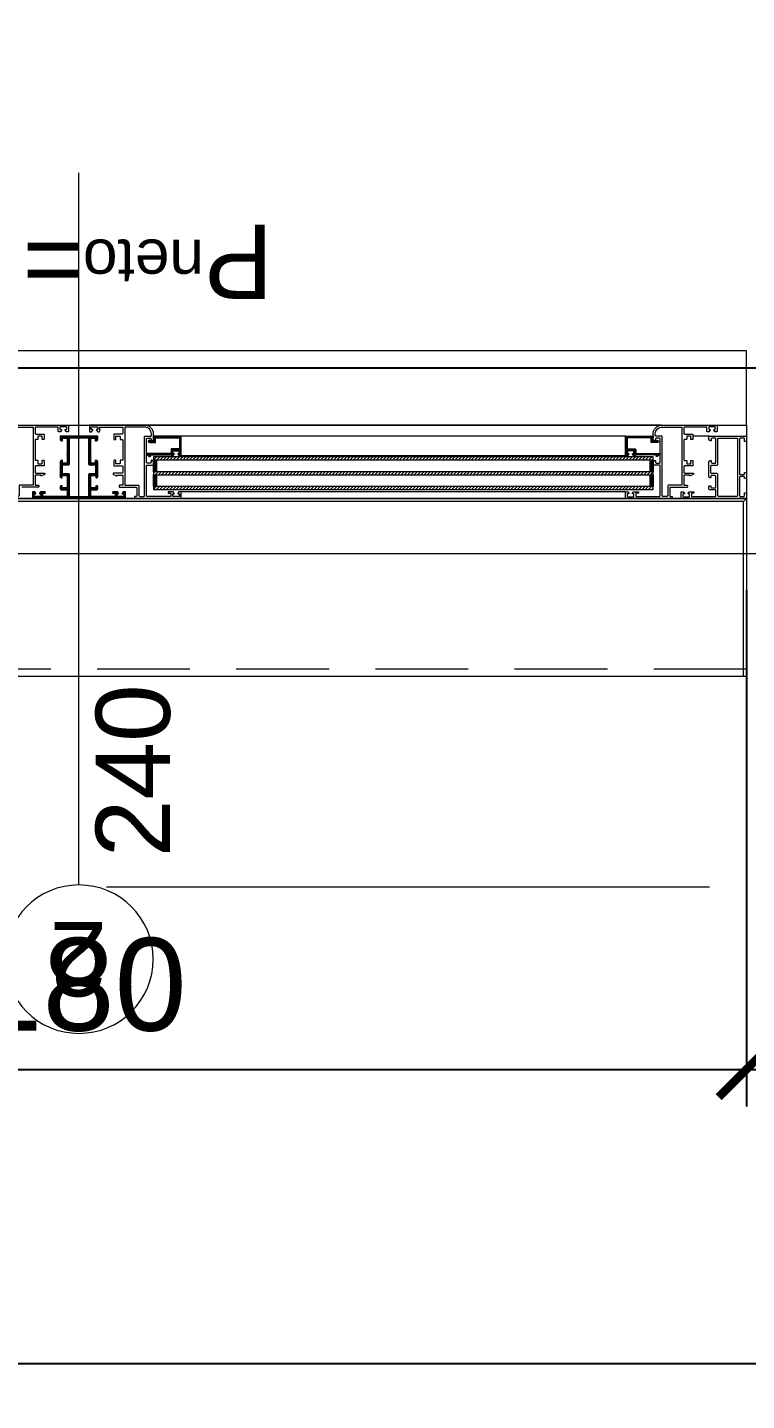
# Model space of a CAD drawing. Header units: centimetres. Extents: x 105417 to 110818, y -55119 to -48326.
# Drawn here: x 106482.5 to 106579.4, y -52151.6 to -51966.5 of the extents above; entities that cross this region are included whole.
import ezdxf

# ---------------------------------------------------------------- set-up
doc = ezdxf.new("R2010")
doc.units = ezdxf.units.CM
doc.header["$LTSCALE"] = 50
doc.header["$MEASUREMENT"] = 0
doc.linetypes.add('AXES', pattern=[2, 1.25, -0.25, 0.25, -0.25])
doc.linetypes.add('CACHE', pattern=[0.375, 0.25, -0.125])
doc.layers.get('0').update_dxf_attribs({"color": 8})
for name, color, linetype in [('AXES', 10, 'AXES'), ('BORD', 5, 'Continuous'), ('COTE 50ème', 1, 'Continuous')]:
    doc.layers.add(name, color=color, linetype=linetype)
for name, color, linetype, lineweight in [('CONSOLE ISOL.', 214, 'Continuous', 15), ('MACONNERIE COUPE', 7, 'Continuous', 30), ('WINDOWS', 21, 'Continuous', 5)]:
    doc.layers.add(name, color=color, linetype=linetype, lineweight=lineweight)
doc.layers.add('FMULT', color=150, linetype='Continuous', plot=False)
doc.styles.add('GENERATED_STYLE_1', font='arial.ttf')
doc.styles.add('RS_TXT_50', font='arial.ttf', dxfattribs={"height": 12.5})
doc.dimstyles.new('RS_50CM_LINEAIRE', dxfattribs={"dimscale": 5, "dimtxt": 12.5, "dimasz": 1.5, "dimexe": 1, "dimexo": 2.5, "dimgap": 1, "dimtad": 1, "dimdec": 1, "dimrnd": 0.5, "dimdsep": 46, "dimtxsty": 'RS_TXT_50', "dimblk1": 'ARCHTICK', "dimblk2": 'ARCHTICK', "dimsah": 1, "dimcen": 2.5, "dimdle": 1, "dimclrt": 4, "dimadec": 0, "dimazin": 2, "dimtfac": 1, "dimtdec": 1, "dimtix": 1, "dimtmove": 2, "dimatfit": 3, "dimfxl": 1, "dimtolj": 1, "dimtzin": 0, "dimarcsym": 0})
pattern_1 = [(225, (150251.87982, -98728.77083), (0.08838834765, -0.08838834765), [])]

# ---------------------------------------------------------------- blocks, each defined once
blk = doc.blocks.new('A$Ceb270309')
at = {"layer": 'AXES', "lineweight": 5, "ltscale": 1.3}
for p, q in [((3195, -1150), (-1985, -1150)), ((3195, -1220), (-1985, -1220))]:
    blk.add_line(p, q, dxfattribs=at)
blk = doc.blocks.new('_ArchTick')
at = {"color": 0, "linetype": 'ByBlock', "const_width": 0.15}
blk.add_lwpolyline([(-0.5, -0.5), (0.5, 0.5)], dxfattribs=at)
blk = doc.blocks.new('*D1002')
at = {"layer": 'COTE 50ème', "color": 0, "lineweight": -2, "ltscale": 0.5, "transparency": 16777216}
for p, q in [((106399.35, -52037.36), (106399.35, -52111.92)), ((106579.35, -52042.31), (106579.35, -52111.92)), ((106394.35, -52106.92), (106584.35, -52106.92))]:
    blk.add_line(p, q, dxfattribs=at)
at = {"layer": 'Defpoints', "color": 0, "ltscale": 0.5, "transparency": 16777216}
for p in [(106399.35, -52024.86), (106579.35, -52029.81), (106579.35, -52106.92)]:
    blk.add_point(p, dxfattribs=at)
at = {"layer": 'COTE 50ème', "color": 0, "lineweight": -2, "ltscale": 0.5, "transparency": 16777216, "xscale": 7.5, "yscale": 7.5, "zscale": 7.5, "rotation": 180}
blk.add_blockref('_ArchTick', (106399.35, -52106.92), dxfattribs=at)
at = {"layer": 'COTE 50ème', "color": 0, "lineweight": -2, "ltscale": 0.5, "transparency": 16777216, "xscale": 7.5, "yscale": 7.5, "zscale": 7.5}
blk.add_blockref('_ArchTick', (106579.35, -52106.92), dxfattribs=at)
at = {"layer": 'COTE 50ème', "color": 4, "ltscale": 0.5, "transparency": 16777216, "insert": (106489.35, -52095.54), "char_height": 12.5, "attachment_point": 5, "style": 'RS_TXT_50'}
blk.add_mtext('\\A1;180', dxfattribs=at)
blk = doc.blocks.new('*D1003')
at = {"layer": 'COTE 50ème', "color": 0, "lineweight": -2, "ltscale": 0.5, "transparency": 16777216}
for p, q in [((106579.35, -52042.31), (106579.35, -52111.92)), ((106679.35, -52042.31), (106679.35, -52111.92)), ((106574.35, -52106.92), (106684.35, -52106.92))]:
    blk.add_line(p, q, dxfattribs=at)
at = {"layer": 'Defpoints', "color": 0, "ltscale": 0.5, "transparency": 16777216}
for p in [(106579.35, -52029.81), (106679.35, -52029.81), (106679.35, -52106.92)]:
    blk.add_point(p, dxfattribs=at)
at = {"layer": 'COTE 50ème', "color": 0, "lineweight": -2, "ltscale": 0.5, "transparency": 16777216, "xscale": 7.5, "yscale": 7.5, "zscale": 7.5, "rotation": 180}
blk.add_blockref('_ArchTick', (106579.35, -52106.92), dxfattribs=at)
at = {"layer": 'COTE 50ème', "color": 0, "lineweight": -2, "ltscale": 0.5, "transparency": 16777216, "xscale": 7.5, "yscale": 7.5, "zscale": 7.5}
blk.add_blockref('_ArchTick', (106679.35, -52106.92), dxfattribs=at)
at = {"layer": 'COTE 50ème', "color": 4, "ltscale": 0.5, "transparency": 16777216, "insert": (106629.35, -52095.54), "char_height": 12.5, "attachment_point": 5, "style": 'RS_TXT_50'}
blk.add_mtext('\\A1;100', dxfattribs=at)
blk = doc.blocks.new('*D1062')
at = {"layer": 'COTE 50ème', "color": 0, "lineweight": -2, "ltscale": 0.5, "transparency": 16777216}
for p, q in [((105995.75, -52042.36), (105995.75, -49967.36)), ((106966.85, -49972.36), (105990.75, -49972.36)), ((106196.86, -52037.36), (105990.75, -52037.36))]:
    blk.add_line(p, q, dxfattribs=at)
at = {"layer": 'Defpoints', "color": 0, "ltscale": 0.5, "transparency": 16777216}
for p in [(105995.75, -49972.36), (106979.35, -49972.36), (106209.36, -52037.36)]:
    blk.add_point(p, dxfattribs=at)
at = {"layer": 'COTE 50ème', "color": 0, "lineweight": -2, "ltscale": 0.5, "transparency": 16777216, "xscale": 7.5, "yscale": 7.5, "zscale": 7.5}
for p, rotation in [((105995.75, -49972.36), 90), ((105995.75, -52037.36), 270)]:
    blk.add_blockref('_ArchTick', p, dxfattribs=dict(at, rotation=rotation))
at = {"layer": 'COTE 50ème', "color": 4, "ltscale": 0.5, "transparency": 16777216, "insert": (105984.37, -51004.86), "char_height": 12.5, "attachment_point": 5, "rotation": 90, "style": 'RS_TXT_50'}
blk.add_mtext('\\A1;2065', dxfattribs=at)
blk = doc.blocks.new('*D1063')
at = {"layer": 'COTE 50ème', "color": 0, "lineweight": -2, "ltscale": 0.5, "transparency": 16777216}
for p, q in [((106109.35, -51984.86), (106109.35, -52151.56)), ((107444.35, -52069.86), (107444.35, -52151.56)), ((106104.35, -52146.56), (107449.35, -52146.56))]:
    blk.add_line(p, q, dxfattribs=at)
at = {"layer": 'Defpoints', "color": 0, "ltscale": 0.5, "transparency": 16777216}
for p in [(106109.35, -51972.36), (107444.35, -52057.36), (107444.35, -52146.56)]:
    blk.add_point(p, dxfattribs=at)
at = {"layer": 'COTE 50ème', "color": 0, "lineweight": -2, "ltscale": 0.5, "transparency": 16777216, "xscale": 7.5, "yscale": 7.5, "zscale": 7.5, "rotation": 180}
blk.add_blockref('_ArchTick', (106109.35, -52146.56), dxfattribs=at)
at = {"layer": 'COTE 50ème', "color": 0, "lineweight": -2, "ltscale": 0.5, "transparency": 16777216, "xscale": 7.5, "yscale": 7.5, "zscale": 7.5}
blk.add_blockref('_ArchTick', (107444.35, -52146.56), dxfattribs=at)
at = {"layer": 'COTE 50ème', "color": 4, "ltscale": 0.5, "transparency": 16777216, "insert": (106776.85, -52135.17), "char_height": 12.5, "attachment_point": 5, "style": 'RS_TXT_50'}
blk.add_mtext('\\A1;1335', dxfattribs=at)

msp = doc.modelspace()

# ---------------------------------------------------------------- hatches: boundary and pattern name
at = {"layer": 'WINDOWS'}
h = msp.add_hatch(dxfattribs=at)
h.set_pattern_fill('ANSI31', color=256, angle=540)
h.set_pattern_definition(pattern_1)
h.paths.add_polyline_path([(106484.58, -52029.68, -0.414214), (106484.52, -52029.62), (106484.52, -52029.32, -0.414214), (106484.58, -52029.26), (106484.79, -52029.26, 1), (106484.79, -52029.06), (106484.26, -52029.06, 0.250765), (106484.21, -52029.08), (106484.1, -52029.25, 0.599022), (106484.15, -52029.34), (106484.22, -52029.34, -0.414214), (106484.28, -52029.4), (106484.28, -52029.66, -0.414214), (106484.22, -52029.71), (106483.44, -52029.71, -0.414214), (106483.38, -52029.66), (106483.38, -52029.4, -0.414214), (106483.44, -52029.34), (106483.55, -52029.34, 0.599022), (106483.6, -52029.25), (106483.48, -52029.08, 0.250765), (106483.44, -52029.06), (106483.19, -52029.06, 0.414214), (106483.14, -52029.12), (106483.14, -52029.9, 0.414214), (106483.19, -52029.96), (106489.41, -52029.96), (106495.63, -52029.96, 0.414214), (106495.68, -52029.9), (106495.68, -52029.12, 0.414214), (106495.63, -52029.06), (106495.38, -52029.06, 0.250765), (106495.34, -52029.08), (106495.22, -52029.25, 0.599022), (106495.27, -52029.34), (106495.38, -52029.34, -0.414214), (106495.44, -52029.4), (106495.44, -52029.66, -0.414214), (106495.38, -52029.71), (106494.6, -52029.71, -0.414214), (106494.54, -52029.66), (106494.54, -52029.4, -0.414214), (106494.6, -52029.34), (106494.67, -52029.34, 0.599022), (106494.72, -52029.25), (106494.61, -52029.08, 0.250765), (106494.56, -52029.06), (106494.03, -52029.06, 1), (106494.03, -52029.26), (106494.24, -52029.26, -0.414214), (106494.3, -52029.32), (106494.3, -52029.62, -0.414214), (106494.24, -52029.68), (106491.07, -52029.68, -0.414214), (106491.02, -52029.62), (106491.02, -52028.89, -0.414214), (106491.11, -52028.8), (106491.76, -52028.8, 0.414214), (106491.95, -52028.61), (106491.95, -52028.35, 0.198912), (106491.93, -52028.32), (106491.87, -52028.25, 0.198912), (106491.83, -52028.24), (106491.72, -52028.24, 0.414214), (106491.67, -52028.29), (106491.67, -52028.46, -0.414214), (106491.61, -52028.52), (106491.11, -52028.52, -0.414214), (106491.02, -52028.42), (106491.02, -52026.97, -0.414214), (106491.11, -52026.88), (106491.61, -52026.88, -0.414214), (106491.67, -52026.93), (106491.67, -52027.1, 0.414214), (106491.72, -52027.16), (106491.83, -52027.16, 0.198912), (106491.87, -52027.14), (106491.93, -52027.08, 0.198912), (106491.95, -52027.04), (106491.95, -52025.03, 0.198912), (106491.93, -52024.99), (106491.78, -52024.84, 0.198912), (106491.74, -52024.82), (106491.67, -52024.82, 0.414214), (106491.61, -52024.88), (106491.61, -52025.06, -0.340481), (106491.52, -52025.2), (106491.11, -52025.2, -0.414214), (106491.02, -52025.1), (106491.02, -52021.93, -0.414214), (106491.11, -52021.84), (106491.52, -52021.84, -0.414214), (106491.61, -52021.93), (106491.61, -52022.15, 0.414214), (106491.67, -52022.21), (106491.74, -52022.21, 0.198912), (106491.78, -52022.19), (106491.93, -52022.04, 0.198912), (106491.95, -52022), (106491.95, -52021.61, 0.414214), (106491.89, -52021.56), (106489.41, -52021.56), (106486.93, -52021.56, 0.414214), (106486.87, -52021.61), (106486.87, -52022, 0.198912), (106486.89, -52022.04), (106487.04, -52022.19, 0.198912), (106487.08, -52022.21), (106487.15, -52022.21, 0.414214), (106487.21, -52022.15), (106487.21, -52021.93, -0.414214), (106487.3, -52021.84), (106487.71, -52021.84, -0.414214), (106487.8, -52021.93), (106487.8, -52025.1, -0.414214), (106487.71, -52025.2), (106487.3, -52025.2, -0.340481), (106487.21, -52025.06), (106487.21, -52024.88, 0.414214), (106487.15, -52024.82), (106487.08, -52024.82, 0.198912), (106487.04, -52024.84), (106486.89, -52024.99, 0.198912), (106486.87, -52025.03), (106486.87, -52027.04, 0.198912), (106486.89, -52027.08), (106486.95, -52027.14, 0.198912), (106486.99, -52027.16), (106487.1, -52027.16, 0.414214), (106487.15, -52027.1), (106487.15, -52026.93, -0.414214), (106487.21, -52026.88), (106487.71, -52026.88, -0.414214), (106487.8, -52026.97), (106487.8, -52028.42, -0.414214), (106487.71, -52028.52), (106487.21, -52028.52, -0.414214), (106487.15, -52028.46), (106487.15, -52028.29, 0.414214), (106487.1, -52028.24), (106486.99, -52028.24, 0.198912), (106486.95, -52028.25), (106486.89, -52028.32, 0.198912), (106486.87, -52028.35), (106486.87, -52028.61, 0.414214), (106487.06, -52028.8), (106487.71, -52028.8, -0.414214), (106487.8, -52028.89), (106487.8, -52029.62, -0.414214), (106487.75, -52029.68)])
h.paths.add_polyline_path([(106488.08, -52029.62), (106488.08, -52026.69), (106487.99, -52026.6), (106487.24, -52026.6), (106487.15, -52026.5), (106487.15, -52025.57), (106487.24, -52025.48), (106487.99, -52025.48), (106488.08, -52025.38), (106488.08, -52021.89), (106488.14, -52021.84), (106489.41, -52021.84), (106490.68, -52021.84), (106490.74, -52021.89), (106490.74, -52025.38), (106490.83, -52025.48), (106491.58, -52025.48), (106491.67, -52025.57), (106491.67, -52026.5), (106491.58, -52026.6), (106490.83, -52026.6), (106490.74, -52026.69), (106490.74, -52029.62), (106490.68, -52029.68), (106489.41, -52029.68), (106488.14, -52029.68)], flags=16)
at = {"layer": 'WINDOWS', "transparency": 33554559}
h = msp.add_hatch(dxfattribs=at)
h.set_pattern_fill('ANSI31', color=256, angle=540)
h.set_pattern_definition(pattern_1)
h.paths.add_polyline_path([(106499.51, -52021.56), (106499.46, -52021.56), (106499.46, -52021.8), (106499.51, -52021.8), (106499.51, -52022.15, -0.414214), (106499.46, -52022.21), (106499.08, -52022.21, -0.247394), (106499.04, -52022.18, 1.657435), (106498.91, -52022.43), (106499.64, -52022.43, 0.414214), (106499.74, -52022.34), (106499.74, -52021.87, -0.414214), (106499.83, -52021.78), (106502.87, -52021.78, -0.414214), (106502.97, -52021.87), (106502.97, -52023.22, -0.414214), (106502.91, -52023.28), (106501.9, -52023.28, 0.414214), (106501.81, -52023.37), (106501.81, -52023.82, -0.414214), (106501.75, -52023.88), (106498.62, -52023.88, 0.737396), (106498.56, -52024.05), (106498.92, -52024.29, 0.603122), (106499.07, -52024.21), (106499.07, -52024.14, -0.414214), (106499.12, -52024.08), (106501.81, -52024.08), (106501.81, -52024.12, 0.414214), (106501.87, -52024.17), (106502.07, -52024.17, 0.250765), (106502.12, -52024.15), (106502.25, -52023.98, 0.599022), (106502.2, -52023.89), (106502.13, -52023.89, -0.414214), (106502.07, -52023.84), (106502.07, -52023.58, -0.414214), (106502.13, -52023.52), (106502.87, -52023.52, -0.414214), (106502.93, -52023.58), (106502.93, -52023.84, -0.414214), (106502.87, -52023.89), (106502.8, -52023.89, 0.599022), (106502.75, -52023.98), (106502.88, -52024.15, 0.250765), (106502.93, -52024.17), (106503.13, -52024.17, 0.414214), (106503.19, -52024.12), (106503.19, -52021.61, 0.414214), (106503.13, -52021.56)])
h = msp.add_hatch(dxfattribs=at)
h.set_pattern_fill('ANSI31', color=256, angle=540)
h.set_pattern_definition([(225, (150261.82424, -98728.77513), (0.08838834765, -0.08838834765), [])])
h.paths.add_polyline_path([(106566.4, -52021.78, -0.414214), (106566.49, -52021.88), (106566.49, -52022.34, 0.414214), (106566.59, -52022.44), (106567.32, -52022.44, 1.835735), (106567.18, -52022.21), (106566.72, -52022.21), (106566.72, -52021.8), (106566.77, -52021.56), (106563.1, -52021.56, 0.414214), (106563.04, -52021.62), (106563.04, -52024.12, 0.414214), (106563.1, -52024.18), (106563.3, -52024.18, 0.250765), (106563.35, -52024.15), (106563.48, -52023.99, 0.599022), (106563.43, -52023.9), (106563.3, -52023.9), (106563.3, -52023.53), (106564.16, -52023.53), (106564.16, -52023.9), (106564.03, -52023.9, 0.649779), (106563.99, -52023.99), (106564.12, -52024.16, 0.212283), (106564.16, -52024.18), (106564.36, -52024.18, 0.414214), (106564.42, -52024.12), (106564.42, -52024.09), (106567.16, -52024.09), (106567.16, -52024.22, 0.603122), (106567.31, -52024.29), (106567.67, -52024.05, 0.737396), (106567.61, -52023.88), (106564.42, -52023.88), (106564.42, -52023.38, 0.414214), (106564.33, -52023.28), (106563.26, -52023.28), (106563.26, -52021.88, -0.414214), (106563.36, -52021.78)])
at = {"layer": 'WINDOWS'}
h = msp.add_hatch(dxfattribs=at)
h.set_pattern_fill('ANSI31', color=140, scale=2.5, angle=540)
h.set_pattern_definition([(225, (150251.87982, -98728.97513), (0.2209708691, -0.2209708691), [])])
h.paths.add_polyline_path([(106499.45, -52028.77), (106566.78, -52028.77), (106566.78, -52028.37), (106499.45, -52028.37)])
h.paths.add_polyline_path([(106499.45, -52026.77), (106566.78, -52026.77), (106566.78, -52026.37), (106499.45, -52026.37)])
h.paths.add_polyline_path([(106499.45, -52024.77), (106566.77, -52024.77), (106566.77, -52024.37), (106499.45, -52024.37)])
at = {"layer": 'WINDOWS', "transparency": 33554559}
h = msp.add_hatch(dxfattribs=at)
h.set_pattern_fill('ANSI31', color=140, angle=540)
h.set_pattern_definition([(225, (150268.87982, -98728.97083), (0.08838834765, -0.08838834765), [])])
h.paths.add_polyline_path([(106566.78, -52026.77), (106566.78, -52028.37), (106566.38, -52028.37), (106566.38, -52026.77)])
h.paths.add_polyline_path([(106566.78, -52024.77), (106566.78, -52026.37), (106566.38, -52026.37), (106566.38, -52024.77)])
h.paths.add_polyline_path([(106499.85, -52026.77), (106499.85, -52028.37), (106499.45, -52028.37), (106499.45, -52026.77)])
h.paths.add_polyline_path([(106499.85, -52024.77), (106499.85, -52026.37), (106499.45, -52026.37), (106499.45, -52024.77)])

# ---------------------------------------------------------------- linework, layer by layer
at = {"layer": 'BORD', "lineweight": 5, "ltscale": 0.5}
msp.add_lwpolyline([(106209.35, -52037.36), (108409.35, -52037.36), (108409.35, -51972.36), (108509.35, -51972.36), (108509.35, -51632.36), (108409.35, -51632.36), (108409.35, -50332.36), (108279.35, -50332.36), (108279.35, -50132.36), (107639.35, -50132.36), (107639.35, -49972.36), (106979.35, -49972.36), (106979.35, -50132.36), (106339.47, -50132.36), (106339.47, -50332.36), (106209.35, -50332.36), (106209.35, -51632.36), (106109.35, -51632.36), (106109.35, -51972.36), (106209.35, -51972.36)], close=True, dxfattribs=at)
at = {"layer": 'CONSOLE ISOL.', "lineweight": 5, "ltscale": 0.5}
msp.add_lwpolyline([(107309.35, -50822.36), (107309.35, -49972.36), (106979.35, -49972.36), (106979.35, -50132.36), (106339.47, -50132.36), (106339.47, -50332.36), (106209.35, -50332.36), (106209.35, -51632.36), (106109.35, -51632.36), (106109.35, -51972.36), (106209.35, -51972.36), (106209.36, -52037.36), (107161.85, -52037.36), (107161.85, -51542.36), (107079.35, -51542.36), (107079.35, -51297.36), (107044.35, -51297.36), (107044.35, -50822.36)], close=True, dxfattribs=at)
at = {"layer": 'FMULT', "ltscale": 0.5}
msp.add_lwpolyline([(106344.35, -51612.36), (106344.35, -52012.36), (106894.35, -52012.36), (106894.35, -51684.36), (106719.35, -51684.36), (106719.35, -51612.36)], close=True, dxfattribs=at)
at = {"layer": 'WINDOWS', "color": 165}
msp.add_line((106489.41, -52082.06), (106489.41, -51986.06), dxfattribs=at)
at = {"layer": 'WINDOWS'}
for p, q in [((106567.88, -52020.07), (106498.28, -52020.06)), ((106563.1, -52021.56), (106503.13, -52021.56)), ((106574.36, -52021.56), (106572.1, -52021.56)), ((106503.13, -52024.17), (106563.1, -52024.18)), ((106563.1, -52029.06), (106503.13, -52029.06)), ((106563.07, -52029.96), (106503.13, -52029.96)), ((106570.63, -52029.96), (106569.25, -52029.96))]:
    msp.add_line(p, q, dxfattribs=at)
at = {"layer": 'WINDOWS', "color": 165, "linetype": 'CACHE'}
msp.add_line((106579.35, -52052.96), (106399.35, -52052.96), dxfattribs=at)
at = {"layer": 'WINDOWS', "color": 165}
for points in [[(106399.35, -52020.06), (106579.35, -52020.06), (106579.35, -52010.06), (106399.35, -52010.06)], [(106399.35, -52029.96), (106579.35, -52029.96), (106579.35, -52053.96), (106399.35, -52053.96)], [(106578.95, -52030.36), (106399.75, -52030.36), (106399.35, -52029.96), (106579.35, -52029.96)], [(106579.35, -52029.96), (106579.35, -52053.96), (106578.95, -52053.96), (106578.95, -52030.36)]]:
    msp.add_lwpolyline(points, close=True, dxfattribs=at)
at = {"layer": 'WINDOWS'}
for points in [[(106579.35, -52029.96), (106399.35, -52029.96), (106399.35, -52020.06), (106579.35, -52020.06)], [(106489.41, -52021.84), (106488.14, -52021.84), (106488.08, -52021.89), (106488.08, -52025.38), (106487.99, -52025.48), (106487.24, -52025.48), (106487.15, -52025.57), (106487.15, -52026.5), (106487.24, -52026.6), (106487.99, -52026.6), (106488.08, -52026.69), (106488.08, -52029.62), (106488.14, -52029.68), (106489.41, -52029.68), (106490.68, -52029.68), (106490.74, -52029.62), (106490.74, -52026.69), (106490.83, -52026.6), (106491.58, -52026.6), (106491.67, -52026.5), (106491.67, -52025.57), (106491.58, -52025.48), (106490.83, -52025.48), (106490.74, -52025.38), (106490.74, -52021.89), (106490.68, -52021.84)], [(106578.08, -52021.84), (106578.14, -52021.9), (106578.14, -52029.62), (106578.08, -52029.68), (106575.55, -52029.68), (106575.49, -52029.62), (106575.49, -52026.69), (106575.4, -52026.6), (106574.65, -52026.6), (106574.56, -52026.51), (106574.56, -52025.57), (106574.65, -52025.48), (106575.4, -52025.48), (106575.49, -52025.39), (106575.49, -52021.9), (106575.55, -52021.84)]]:
    msp.add_lwpolyline(points, close=True, dxfattribs=at)
for points in [[(106479.74, -52021.56, -0.414214), (106479.65, -52021.46), (106479.65, -52021.24), (106479.65, -52021.24, -0.414214), (106480.58, -52020.34), (106483.18, -52020.34, -0.414214), (106483.23, -52020.4), (106483.23, -52028.13, -0.414214), (106483.18, -52028.18), (106481.42, -52028.18, 0.414214), (106481.33, -52028.28), (106481.33, -52029.58, -0.414214), (106481.23, -52029.68), (106480.67, -52029.68, -0.414214), (106480.58, -52029.58), (106480.58, -52021.65, 0.414214), (106480.49, -52021.56)], [(106490.88, -52020.06, 0.414214), (106490.83, -52020.12), (106490.83, -52020.9, 0.414214), (106490.88, -52020.96), (106491.09, -52020.96, 0.250765), (106491.14, -52020.93), (106491.27, -52020.77, 0.599022), (106491.22, -52020.68), (106491.13, -52020.68, -0.414214), (106491.07, -52020.62), (106491.07, -52020.36, -0.414214), (106491.13, -52020.31), (106491.91, -52020.31, -0.414214), (106491.97, -52020.36), (106491.97, -52020.62, -0.414214), (106491.91, -52020.68), (106491.82, -52020.68, 0.599022), (106491.77, -52020.77), (106491.9, -52020.93, 0.250765), (106491.95, -52020.96), (106492.15, -52020.96, 0.414214), (106492.21, -52020.9), (106492.21, -52020.4, -0.414214), (106492.27, -52020.34), (106495.22, -52020.34, -0.414214), (106495.31, -52020.44), (106495.31, -52021.18, -0.414214), (106495.22, -52021.28), (106494.19, -52021.28, 0.414214), (106494.1, -52021.37), (106494.1, -52021.93, 0.414214), (106494.19, -52022.02), (106494.32, -52022.02, 0.414214), (106494.38, -52021.97), (106494.38, -52021.61, -0.414214), (106494.43, -52021.56), (106494.88, -52021.56, -0.414214), (106494.94, -52021.61), (106494.94, -52021.97, 0.414214), (106494.99, -52022.02), (106495.25, -52022.02, -0.414214), (106495.31, -52022.08), (106495.31, -52024.77, -0.414214), (106495.25, -52024.82), (106494.99, -52024.82, 0.414214), (106494.94, -52024.88), (106494.94, -52025.23, -0.414214), (106494.88, -52025.29), (106494.43, -52025.29, -0.414214), (106494.38, -52025.23), (106494.38, -52024.88, 0.414214), (106494.32, -52024.82), (106494.19, -52024.82, 0.414214), (106494.1, -52024.92), (106494.1, -52025.48, 0.414214), (106494.19, -52025.57), (106495.22, -52025.57, -0.414214), (106495.31, -52025.66), (106495.31, -52026.45, -0.414214), (106495.22, -52026.54), (106494.1, -52026.54, 0.809546), (106494.06, -52026.72), (106494.48, -52026.91, 0.543142), (106494.56, -52026.86, -0.414214), (106494.62, -52026.8), (106495.22, -52026.8, -0.414214), (106495.31, -52026.89), (106495.31, -52028.13, -0.414214), (106495.25, -52028.18), (106494.9, -52028.18, 0.414214), (106494.84, -52028.24), (106494.84, -52028.41, 0.414214), (106494.9, -52028.46), (106497.12, -52028.46, -0.414214), (106497.21, -52028.56), (106497.21, -52029.62, -0.414214), (106497.16, -52029.68), (106496.95, -52029.68, 0.414214), (106496.9, -52029.73), (106496.9, -52029.9, 0.414214), (106496.95, -52029.96), (106503.13, -52029.96, 0.414214), (106503.19, -52029.9), (106503.19, -52029.12, 0.414214), (106503.13, -52029.06), (106502.92, -52029.06, 0.250765), (106502.88, -52029.08), (106502.75, -52029.25, 0.599022), (106502.79, -52029.34), (106502.89, -52029.34, -0.414214), (106502.94, -52029.4), (106502.94, -52029.66, -0.414214), (106502.89, -52029.71), (106502.1, -52029.71, -0.414214), (106502.05, -52029.66), (106502.05, -52029.4, -0.414214), (106502.1, -52029.34), (106502.2, -52029.34, 0.599022), (106502.24, -52029.25), (106502.11, -52029.08, 0.250765), (106502.07, -52029.06), (106501.49, -52029.06, 0.414214), (106501.43, -52029.12), (106501.43, -52029.21, 0.414214), (106501.49, -52029.26), (106501.75, -52029.26, -0.414214), (106501.8, -52029.32), (106501.8, -52029.62, -0.414214), (106501.75, -52029.68), (106498.58, -52029.68, -0.414214), (106498.52, -52029.62), (106498.52, -52025.53, -0.414214), (106498.58, -52025.48), (106499.4, -52025.48, 0.414214), (106499.45, -52025.42), (106499.45, -52025.03, 0.198912), (106499.44, -52024.99), (106499.28, -52024.84, 0.198912), (106499.24, -52024.82), (106499.17, -52024.82, 0.414214), (106499.12, -52024.88), (106499.12, -52025.1, -0.414214), (106499.02, -52025.2), (106498.61, -52025.2, -0.414214), (106498.52, -52025.1), (106498.52, -52021.93, -0.414214), (106498.61, -52021.84), (106499.02, -52021.84, -0.414214), (106499.12, -52021.93), (106499.12, -52022.15, 0.414214), (106499.17, -52022.21), (106499.24, -52022.21, 0.198912), (106499.28, -52022.19), (106499.44, -52022.04, 0.198912), (106499.45, -52022), (106499.45, -52021.28, 0.414214), (106498.24, -52020.06)], [(106499.08, -52021.56, 0.414214), (106499.17, -52021.46), (106499.17, -52021.24), (106499.17, -52021.24, 0.414214), (106498.24, -52020.34), (106495.64, -52020.34, 0.414214), (106495.59, -52020.4), (106495.59, -52028.13, 0.414214), (106495.64, -52028.18), (106497.4, -52028.18, -0.414214), (106497.49, -52028.28), (106497.49, -52029.58, 0.414214), (106497.59, -52029.68), (106498.15, -52029.68, 0.414214), (106498.24, -52029.58), (106498.24, -52021.65, -0.414214), (106498.33, -52021.56)], [(106575.34, -52020.07, -0.414214), (106575.4, -52020.12), (106575.4, -52020.91, -0.414214), (106575.34, -52020.96), (106575.14, -52020.96, -0.250765), (106575.09, -52020.94), (106574.96, -52020.77, -0.599022), (106575, -52020.68), (106575.1, -52020.68, 0.414214), (106575.15, -52020.63), (106575.15, -52020.37, 0.414214), (106575.1, -52020.31), (106574.31, -52020.31, 0.414214), (106574.26, -52020.37), (106574.26, -52020.63, 0.414214), (106574.31, -52020.68), (106574.41, -52020.68, -0.599022), (106574.45, -52020.77), (106574.32, -52020.94, -0.250765), (106574.28, -52020.96), (106574.07, -52020.96, -0.414214), (106574.02, -52020.91), (106574.02, -52020.4, 0.414214), (106573.96, -52020.35), (106571.01, -52020.35, 0.414214), (106570.92, -52020.44), (106570.92, -52021.19, 0.414214), (106571.01, -52021.28), (106572.04, -52021.28, -0.414214), (106572.13, -52021.37), (106572.13, -52021.93, -0.414214), (106572.04, -52022.03), (106571.91, -52022.03, -0.414214), (106571.85, -52021.97), (106571.85, -52021.62, 0.414214), (106571.79, -52021.56), (106571.35, -52021.56, 0.414214), (106571.29, -52021.62), (106571.29, -52021.97, -0.414214), (106571.23, -52022.03), (106570.97, -52022.03, 0.414214), (106570.92, -52022.08), (106570.92, -52024.77, 0.414214), (106570.97, -52024.83), (106571.23, -52024.83, -0.414214), (106571.29, -52024.88), (106571.29, -52025.24, 0.414214), (106571.35, -52025.29), (106571.79, -52025.29, 0.414214), (106571.85, -52025.24), (106571.85, -52024.88, -0.414214), (106571.91, -52024.83), (106572.04, -52024.83, -0.414214), (106572.13, -52024.92), (106572.13, -52025.48, -0.414214), (106572.04, -52025.57), (106571.01, -52025.57, 0.414214), (106570.92, -52025.67), (106570.92, -52026.45, 0.414214), (106571.01, -52026.54), (106572.13, -52026.54, -0.809546), (106572.17, -52026.72), (106571.74, -52026.91, -0.543142), (106571.66, -52026.86, 0.414214), (106571.61, -52026.81), (106571.01, -52026.81, 0.414214), (106570.92, -52026.9), (106570.92, -52028.13, 0.414214), (106570.97, -52028.19), (106571.33, -52028.19, -0.414214), (106571.38, -52028.24), (106571.38, -52028.41, -0.414214), (106571.33, -52028.47), (106569.11, -52028.47, 0.414214), (106569.01, -52028.56), (106569.01, -52029.62, 0.414214), (106569.07, -52029.68), (106569.27, -52029.68, -0.414214), (106569.33, -52029.74), (106569.33, -52029.9, -0.414214), (106569.27, -52029.96), (106563.1, -52029.96, -0.414214), (106563.04, -52029.9), (106563.04, -52029.12, -0.414214), (106563.1, -52029.06), (106563.3, -52029.06, -0.250765), (106563.35, -52029.09), (106563.48, -52029.26, -0.599022), (106563.43, -52029.34), (106563.34, -52029.34, 0.414214), (106563.28, -52029.4), (106563.28, -52029.66, 0.414214), (106563.34, -52029.72), (106564.12, -52029.72, 0.414214), (106564.18, -52029.66), (106564.18, -52029.4, 0.414214), (106564.12, -52029.34), (106564.03, -52029.34, -0.599022), (106563.98, -52029.26), (106564.11, -52029.09, -0.250765), (106564.16, -52029.06), (106564.74, -52029.06, -0.414214), (106564.79, -52029.12), (106564.79, -52029.21, -0.414214), (106564.74, -52029.27), (106564.48, -52029.27, 0.414214), (106564.42, -52029.33), (106564.42, -52029.62, 0.414214), (106564.48, -52029.68), (106567.65, -52029.68, 0.414214), (106567.71, -52029.62), (106567.71, -52025.54, 0.414214), (106567.65, -52025.48), (106566.83, -52025.48, -0.414214), (106566.77, -52025.42), (106566.77, -52025.04, -0.198912), (106566.79, -52025), (106566.94, -52024.84, -0.198912), (106566.98, -52024.83), (106567.05, -52024.83, -0.414214), (106567.11, -52024.88), (106567.11, -52025.11, 0.414214), (106567.2, -52025.2), (106567.61, -52025.2, 0.414214), (106567.71, -52025.11), (106567.71, -52021.93, 0.414214), (106567.61, -52021.84), (106567.2, -52021.84, 0.414214), (106567.11, -52021.93), (106567.11, -52022.16, -0.414214), (106567.05, -52022.21), (106566.98, -52022.21, -0.198912), (106566.94, -52022.2), (106566.79, -52022.04, -0.198912), (106566.77, -52022), (106566.77, -52021.28, -0.414214), (106567.99, -52020.07)], [(106567.15, -52021.56, -0.414214), (106567.05, -52021.47), (106567.05, -52021.24), (106567.05, -52021.24, -0.414214), (106567.99, -52020.35), (106570.58, -52020.35, -0.414214), (106570.64, -52020.4), (106570.64, -52028.13, -0.414214), (106570.58, -52028.19), (106568.83, -52028.19, 0.414214), (106568.73, -52028.28), (106568.73, -52029.59, -0.414214), (106568.64, -52029.68), (106568.08, -52029.68, -0.414214), (106567.99, -52029.59), (106567.99, -52021.65, 0.414214), (106567.89, -52021.56)], [(106489.41, -52021.56), (106486.93, -52021.56, 0.414214), (106486.87, -52021.61), (106486.87, -52022, 0.198912), (106486.89, -52022.04), (106487.04, -52022.19, 0.198912), (106487.08, -52022.21), (106487.15, -52022.21, 0.414214), (106487.21, -52022.15), (106487.21, -52021.93, -0.414214), (106487.3, -52021.84), (106487.71, -52021.84, -0.414214), (106487.8, -52021.93), (106487.8, -52025.1, -0.414214), (106487.71, -52025.2), (106487.3, -52025.2, -0.340481), (106487.21, -52025.06), (106487.21, -52024.88, 0.414214), (106487.15, -52024.82), (106487.08, -52024.82, 0.198912), (106487.04, -52024.84), (106486.89, -52024.99, 0.198912), (106486.87, -52025.03), (106486.87, -52027.04, 0.198912), (106486.89, -52027.08), (106486.95, -52027.14, 0.198912), (106486.99, -52027.16), (106487.1, -52027.16, 0.414214), (106487.15, -52027.1), (106487.15, -52026.93, -0.414214), (106487.21, -52026.88), (106487.71, -52026.88, -0.414214), (106487.8, -52026.97), (106487.8, -52028.42, -0.414214), (106487.71, -52028.52), (106487.21, -52028.52, -0.414214), (106487.15, -52028.46), (106487.15, -52028.29, 0.414214), (106487.1, -52028.24), (106486.99, -52028.24, 0.198912), (106486.95, -52028.25), (106486.89, -52028.32, 0.198912), (106486.87, -52028.35), (106486.87, -52028.61, 0.414214), (106487.06, -52028.8), (106487.71, -52028.8, -0.414214), (106487.8, -52028.89), (106487.8, -52029.62, -0.414214), (106487.75, -52029.68), (106484.58, -52029.68, -0.414214), (106484.52, -52029.62), (106484.52, -52029.32, -0.414214), (106484.58, -52029.26), (106484.79, -52029.26, 1), (106484.79, -52029.06), (106484.26, -52029.06, 0.250765), (106484.21, -52029.08), (106484.1, -52029.25, 0.599022), (106484.15, -52029.34), (106484.22, -52029.34, -0.414214), (106484.28, -52029.4), (106484.28, -52029.66, -0.414214), (106484.22, -52029.71), (106483.44, -52029.71, -0.414214), (106483.38, -52029.66), (106483.38, -52029.4, -0.414214), (106483.44, -52029.34), (106483.55, -52029.34, 0.599022), (106483.6, -52029.25), (106483.48, -52029.08, 0.250765), (106483.44, -52029.06), (106483.19, -52029.06, 0.414214), (106483.14, -52029.12), (106483.14, -52029.9, 0.414214), (106483.19, -52029.96), (106489.41, -52029.96), (106495.63, -52029.96, 0.414214), (106495.68, -52029.9), (106495.68, -52029.12, 0.414214), (106495.63, -52029.06), (106495.38, -52029.06, 0.250765), (106495.34, -52029.08), (106495.22, -52029.25, 0.599022), (106495.27, -52029.34), (106495.38, -52029.34, -0.414214), (106495.44, -52029.4), (106495.44, -52029.66, -0.414214), (106495.38, -52029.71), (106494.6, -52029.71, -0.414214), (106494.54, -52029.66), (106494.54, -52029.4, -0.414214), (106494.6, -52029.34), (106494.67, -52029.34, 0.599022), (106494.72, -52029.25), (106494.61, -52029.08, 0.250765), (106494.56, -52029.06), (106494.03, -52029.06, 1), (106494.03, -52029.26), (106494.24, -52029.26, -0.414214), (106494.3, -52029.32), (106494.3, -52029.62, -0.414214), (106494.24, -52029.68), (106491.07, -52029.68, -0.414214), (106491.02, -52029.62), (106491.02, -52028.89, -0.414214), (106491.11, -52028.8), (106491.76, -52028.8, 0.414214), (106491.95, -52028.61), (106491.95, -52028.35, 0.198912), (106491.93, -52028.32), (106491.87, -52028.25, 0.198912), (106491.83, -52028.24), (106491.72, -52028.24, 0.414214), (106491.67, -52028.29), (106491.67, -52028.46, -0.414214), (106491.61, -52028.52), (106491.11, -52028.52, -0.414214), (106491.02, -52028.42), (106491.02, -52026.97, -0.414214), (106491.11, -52026.88), (106491.61, -52026.88, -0.414214), (106491.67, -52026.93), (106491.67, -52027.1, 0.414214), (106491.72, -52027.16), (106491.83, -52027.16, 0.198912), (106491.87, -52027.14), (106491.93, -52027.08, 0.198912), (106491.95, -52027.04), (106491.95, -52025.03, 0.198912), (106491.93, -52024.99), (106491.78, -52024.84, 0.198912), (106491.74, -52024.82), (106491.67, -52024.82, 0.414214), (106491.61, -52024.88), (106491.61, -52025.06, -0.340481), (106491.52, -52025.2), (106491.11, -52025.2, -0.414214), (106491.02, -52025.1), (106491.02, -52021.93, -0.414214), (106491.11, -52021.84), (106491.52, -52021.84, -0.414214), (106491.61, -52021.93), (106491.61, -52022.15, 0.414214), (106491.67, -52022.21), (106491.74, -52022.21, 0.198912), (106491.78, -52022.19), (106491.93, -52022.04, 0.198912), (106491.95, -52022), (106491.95, -52021.61, 0.414214), (106491.89, -52021.56)], [(106499.51, -52021.8), (106499.51, -52022.15, -0.414214), (106499.46, -52022.21), (106499.08, -52022.21, -0.247394), (106499.04, -52022.18, 1.657435), (106498.91, -52022.43), (106499.64, -52022.43, 0.414214), (106499.74, -52022.34), (106499.74, -52021.87, -0.414214), (106499.83, -52021.78), (106502.87, -52021.78, -0.414214), (106502.97, -52021.87), (106502.97, -52023.22, -0.414214), (106502.91, -52023.28), (106501.9, -52023.28, 0.414214), (106501.81, -52023.37), (106501.81, -52023.82, -0.414214), (106501.75, -52023.88), (106498.62, -52023.88, 0.737396), (106498.56, -52024.05), (106498.92, -52024.29, 0.603122), (106499.07, -52024.21), (106499.07, -52024.14, -0.414214), (106499.12, -52024.08), (106501.81, -52024.08), (106501.81, -52024.12, 0.414214), (106501.87, -52024.17), (106502.07, -52024.17, 0.250765), (106502.12, -52024.15), (106502.25, -52023.98, 0.599022), (106502.2, -52023.89), (106502.13, -52023.89, -0.414214), (106502.07, -52023.84), (106502.07, -52023.58, -0.414214), (106502.13, -52023.52), (106502.87, -52023.52, -0.414214), (106502.93, -52023.58), (106502.93, -52023.84, -0.414214), (106502.87, -52023.89), (106502.8, -52023.89, 0.599022), (106502.75, -52023.98), (106502.88, -52024.15, 0.250765), (106502.93, -52024.17), (106503.13, -52024.17, 0.414214), (106503.19, -52024.12), (106503.19, -52021.61, 0.414214), (106503.13, -52021.56), (106499.51, -52021.56), (106499.46, -52021.56), (106499.46, -52021.8)], [(106566.72, -52021.8), (106566.72, -52022.16, 0.414214), (106566.77, -52022.21), (106567.15, -52022.21, 0.247394), (106567.19, -52022.19, -1.657435), (106567.32, -52022.44), (106566.59, -52022.44, -0.414214), (106566.49, -52022.34), (106566.49, -52021.88, 0.414214), (106566.4, -52021.78), (106563.36, -52021.78, 0.414214), (106563.26, -52021.88), (106563.26, -52023.23, 0.414214), (106563.32, -52023.28), (106564.33, -52023.28, -0.414214), (106564.42, -52023.38), (106564.42, -52023.82, 0.414214), (106564.48, -52023.88), (106567.61, -52023.88, -0.737396), (106567.67, -52024.05), (106567.31, -52024.29, -0.603122), (106567.16, -52024.22), (106567.16, -52024.14, 0.414214), (106567.11, -52024.09), (106564.42, -52024.09), (106564.42, -52024.12, -0.414214), (106564.36, -52024.18), (106564.16, -52024.18, -0.250765), (106564.11, -52024.15), (106563.98, -52023.99, -0.599022), (106564.03, -52023.9), (106564.1, -52023.9, 0.414214), (106564.16, -52023.84), (106564.16, -52023.58, 0.414214), (106564.1, -52023.53), (106563.36, -52023.53, 0.414214), (106563.3, -52023.58), (106563.3, -52023.84, 0.414214), (106563.36, -52023.9), (106563.43, -52023.9, -0.599022), (106563.48, -52023.99), (106563.35, -52024.15, -0.250765), (106563.3, -52024.18), (106563.1, -52024.18, -0.414214), (106563.04, -52024.12), (106563.04, -52021.62, -0.414214), (106563.1, -52021.56), (106566.72, -52021.56), (106566.77, -52021.56), (106566.77, -52021.8)], [(106574.35, -52027.14), (106574.29, -52027.08, -0.198912), (106574.28, -52027.04), (106574.28, -52025.04, -0.198912), (106574.29, -52025), (106574.45, -52024.84, -0.198912), (106574.49, -52024.83), (106574.56, -52024.83, -0.414214), (106574.61, -52024.88), (106574.61, -52025.07, 0.340481), (106574.71, -52025.2), (106575.12, -52025.2, 0.414214), (106575.21, -52025.11), (106575.21, -52021.93, 0.414214), (106575.12, -52021.84), (106574.71, -52021.84, 0.414214), (106574.61, -52021.93), (106574.61, -52022.16, -0.414214), (106574.56, -52022.21), (106574.49, -52022.21, -0.198912), (106574.45, -52022.2), (106574.29, -52022.04, -0.198912), (106574.28, -52022), (106574.28, -52021.62, -0.414214), (106574.33, -52021.56), (106579.3, -52021.56, -0.414214), (106579.35, -52021.62), (106579.35, -52022.19, -0.322823), (106579.32, -52022.25), (106579.15, -52022.3, -0.511918), (106579.07, -52022.25), (106579.07, -52021.93, 0.414214), (106578.98, -52021.84), (106578.51, -52021.84, 0.414214), (106578.42, -52021.93), (106578.42, -52026.64, 0.414214), (106578.51, -52026.73), (106578.98, -52026.73, 0.414214), (106579.07, -52026.64), (106579.07, -52026.51, -0.511918), (106579.15, -52026.45), (106579.32, -52026.51, -0.322823), (106579.35, -52026.56), (106579.35, -52027.18, -0.322823), (106579.32, -52027.23), (106579.15, -52027.29, -0.511918), (106579.07, -52027.23), (106579.07, -52027.1, 0.414214), (106578.98, -52027.01), (106578.51, -52027.01, 0.414214), (106578.42, -52027.1), (106578.42, -52029.59, 0.414214), (106578.51, -52029.68), (106578.98, -52029.68, 0.414214), (106579.07, -52029.59), (106579.07, -52029.27, -0.511918), (106579.15, -52029.22), (106579.32, -52029.27, -0.322823), (106579.35, -52029.33), (106579.35, -52029.9, -0.414214), (106579.3, -52029.96), (106570.6, -52029.96, -0.414214), (106570.54, -52029.9), (106570.54, -52029.12, -0.414214), (106570.6, -52029.06), (106570.84, -52029.06, -0.250765), (106570.89, -52029.09), (106571, -52029.26, -0.599022), (106570.95, -52029.34), (106570.84, -52029.34, 0.414214), (106570.79, -52029.4), (106570.79, -52029.66, 0.414214), (106570.84, -52029.72), (106571.63, -52029.72, 0.414214), (106571.68, -52029.66), (106571.68, -52029.4, 0.414214), (106571.63, -52029.34), (106571.55, -52029.34, -0.599022), (106571.51, -52029.26), (106571.62, -52029.09, -0.250765), (106571.66, -52029.06), (106572.2, -52029.06, -1), (106572.2, -52029.27), (106571.98, -52029.27, 0.414214), (106571.92, -52029.33), (106571.92, -52029.62, 0.414214), (106571.98, -52029.68), (106575.15, -52029.68, 0.414214), (106575.21, -52029.62), (106575.21, -52028.9, 0.414214), (106575.12, -52028.8), (106574.46, -52028.8, -0.414214), (106574.28, -52028.62), (106574.28, -52028.36, -0.198912), (106574.29, -52028.32), (106574.35, -52028.26, -0.198912), (106574.39, -52028.24), (106574.5, -52028.24, -0.414214), (106574.56, -52028.3), (106574.56, -52028.47, 0.414214), (106574.61, -52028.52), (106575.12, -52028.52, 0.414214), (106575.21, -52028.43), (106575.21, -52026.97, 0.414214), (106575.12, -52026.88), (106574.61, -52026.88, 0.414214), (106574.56, -52026.94), (106574.56, -52027.1, -0.414214), (106574.5, -52027.16), (106574.39, -52027.16, -0.198912)]]:
    msp.add_lwpolyline(points, format="xyb", close=True, dxfattribs=at)
msp.add_lwpolyline([(106480.58, -52020.06), (106487.94, -52020.06, -0.414214), (106487.99, -52020.12), (106487.99, -52020.9, -0.414214), (106487.94, -52020.96), (106487.73, -52020.96, -0.250765), (106487.68, -52020.93), (106487.55, -52020.77, -0.599022), (106487.6, -52020.68), (106487.69, -52020.68, 0.414214), (106487.75, -52020.62), (106487.75, -52020.36, 0.414214), (106487.69, -52020.31), (106486.91, -52020.31, 0.414214), (106486.85, -52020.36), (106486.85, -52020.62, 0.414214), (106486.91, -52020.68), (106487, -52020.68, -0.599022), (106487.05, -52020.77), (106486.92, -52020.93, -0.250765), (106486.87, -52020.96), (106486.67, -52020.96, -0.414214), (106486.61, -52020.9), (106486.61, -52020.4, 0.414214), (106486.55, -52020.34), (106483.6, -52020.34, 0.414214), (106483.51, -52020.44), (106483.51, -52021.18, 0.414214), (106483.6, -52021.28), (106484.63, -52021.28, -0.414214), (106484.72, -52021.37), (106484.72, -52021.93, -0.414214), (106484.63, -52022.02), (106484.5, -52022.02, -0.414214), (106484.44, -52021.97), (106484.44, -52021.61, 0.414214), (106484.39, -52021.56), (106483.94, -52021.56, 0.414214), (106483.88, -52021.61), (106483.88, -52021.97, -0.414214), (106483.83, -52022.02), (106483.57, -52022.02, 0.414214), (106483.51, -52022.08), (106483.51, -52024.77, 0.414214), (106483.57, -52024.82), (106483.83, -52024.82, -0.414214), (106483.88, -52024.88), (106483.88, -52025.23, 0.414214), (106483.94, -52025.29), (106484.39, -52025.29, 0.414214), (106484.44, -52025.23), (106484.44, -52024.88, -0.414214), (106484.5, -52024.82), (106484.63, -52024.82, -0.414214), (106484.72, -52024.92), (106484.72, -52025.48, -0.414214), (106484.63, -52025.57), (106483.6, -52025.57, 0.414214), (106483.51, -52025.66), (106483.51, -52026.45, 0.414214), (106483.6, -52026.54), (106484.72, -52026.54, -0.809546), (106484.76, -52026.72), (106484.34, -52026.91, -0.543142), (106484.26, -52026.86, 0.414214), (106484.2, -52026.8), (106483.6, -52026.8, 0.414214), (106483.51, -52026.89), (106483.51, -52028.13, 0.414214), (106483.57, -52028.18), (106483.92, -52028.18, -0.414214), (106483.98, -52028.24), (106483.98, -52028.41, -0.414214), (106483.92, -52028.46), (106481.7, -52028.46, 0.414214)], format="xyb", dxfattribs=at)
at = {"layer": 'WINDOWS', "color": 140}
for points in [[(106499.45, -52024.77), (106566.77, -52024.77), (106566.77, -52024.37), (106499.45, -52024.37)], [(106499.85, -52024.77), (106499.85, -52026.37), (106499.45, -52026.37), (106499.45, -52024.77)], [(106566.78, -52024.77), (106566.78, -52026.37), (106566.38, -52026.37), (106566.38, -52024.77)], [(106499.45, -52026.77), (106566.78, -52026.77), (106566.78, -52026.37), (106499.45, -52026.37)], [(106499.85, -52026.77), (106499.85, -52028.37), (106499.45, -52028.37), (106499.45, -52026.77)], [(106499.45, -52028.77), (106566.78, -52028.77), (106566.78, -52028.37), (106499.45, -52028.37)], [(106566.78, -52026.77), (106566.78, -52028.37), (106566.38, -52028.37), (106566.38, -52026.77)]]:
    msp.add_lwpolyline(points, close=True, dxfattribs=at)
at = {"layer": 'WINDOWS', "color": 165}
msp.add_lwpolyline([(106479.41, -52092.06, 1), (106499.41, -52092.06, 1)], format="xyb", close=True, dxfattribs=at)

# ---------------------------------------------------------------- block references
at = {"layer": 'MACONNERIE COUPE', "lineweight": 5, "ltscale": 0.5}
msp.add_blockref('A$Ceb270309', (107539.35, -50862.36), dxfattribs=at)

# ---------------------------------------------------------------- texts
at = {"layer": 'WINDOWS', "color": 165, "char_height": 10, "attachment_point": 7, "style": 'GENERATED_STYLE_1'}
for s, insert, rotation in [('\\A1;\\pt0;P{\\H0.6x;neto}= 0', (106515.57, -51992.92), 180), ('\\A1;\\pt0;240{\\H0.66x;\\S^  ;}', (106504.58, -52078.32), 90), ('\\A1;\\pt0;2', (106493.22, -52087.06), 180)]:
    msp.add_mtext(s, dxfattribs=dict(at, insert=insert, rotation=rotation))

# ---------------------------------------------------------------- dimensions: what is measured, and where the dimension line sits
at = {"layer": 'COTE 50ème', "ltscale": 0.5}
dim = msp.add_linear_dim(base=(105995.75, -49972.36), p1=(106209.36, -52037.36), p2=(106979.35, -49972.36), angle=90, dimstyle='RS_50CM_LINEAIRE', dxfattribs=at)
dim.commit()
dim.dimension.update_dxf_attribs({"geometry": '*D1062', "text_midpoint": (105984.37, -51004.86)})
for base, p1, p2, picture, middle in [((107444.35, -52146.56), (106109.35, -51972.36), (107444.35, -52057.36), '*D1063', (106776.85, -52135.17)), ((106579.35, -52106.92), (106399.35, -52024.86), (106579.35, -52029.81), '*D1002', (106489.35, -52095.54)), ((106679.35, -52106.92), (106579.35, -52029.81), (106679.35, -52029.81), '*D1003', (106629.35, -52095.54))]:
    dim = msp.add_linear_dim(base=base, p1=p1, p2=p2, dimstyle='RS_50CM_LINEAIRE', dxfattribs=at)
    dim.commit()
    dim.dimension.update_dxf_attribs({"geometry": picture, "text_midpoint": middle})

doc.saveas('drawing.dxf')
